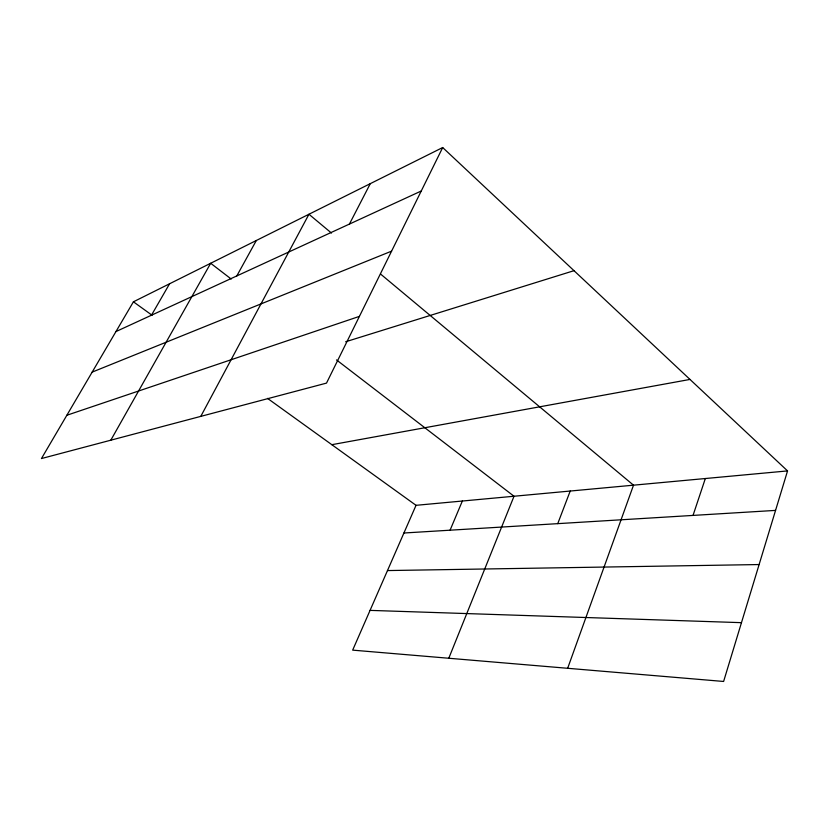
<?xml version="1.0" encoding="UTF-8"?>
<svg xmlns="http://www.w3.org/2000/svg" width="829" height="829" viewBox="0 0 829 829"><rect width="100%" height="100%" fill="white"/><g stroke="black" fill="none" stroke-linecap="round" stroke-linejoin="round"><path stroke-width="1.24" d="M787.55 470.913L723.613 681.459L352.667 650.133L416.034 505.317L787.55 470.913L442.686 147.541L133.417 301.808L41.45 458.551L326.512 383.102L442.686 147.541M693.034 515.41L705.334 478.53M567.658 668.288L633.511 485.183L380.532 274.016M557.751 523.638L570.217 491.037M448.79 658.247L514.021 496.25L336.522 359.921M450.074 530.197L462.354 501.027M349.423 224.079L370.283 183.665M200.784 416.386L308.948 214.255L331.465 233.053M236.804 275.922L256.327 240.503M110.806 440.199L210.68 263.27L231.198 279.031M151.448 315.227L169.582 283.777M115.956 331.569L421.256 191.002M92.174 372.107L391.589 251.146M66.859 415.256L359.423 316.377M345.652 341.766L574.01 270.679M331.838 444.686L689.987 379.433M403.92 533.006L775.561 510.395M387.475 570.57L759.115 564.549M370.055 610.382L741.468 622.662M133.417 301.808L152.028 315.217M267.508 398.366L416.034 505.317"/></g></svg>
